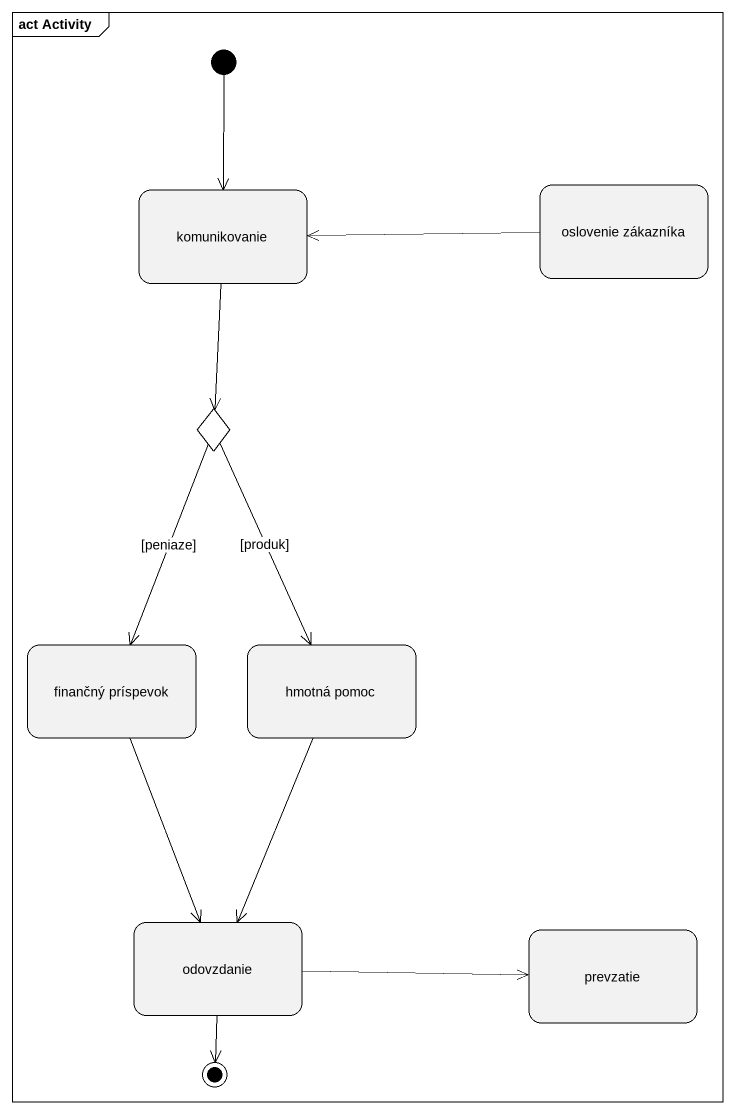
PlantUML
@startuml
mainframe act Activity
hide empty description
state komunikovanie
state "oslovenie zákazníka" as oslovenie_zákazníka
state choice1 <<choice>>
state "finančný príspevok" as finančný_príspevok
state "hmotná pomoc" as hmotná_pomoc
state odovzdanie
state prevzatie
[*] --> komunikovanie
komunikovanie --> choice1
oslovenie_zákazníka -left-> komunikovanie
choice1 --> finančný_príspevok : [peniaze]
choice1 --> hmotná_pomoc : [produk]
finančný_príspevok --> odovzdanie
hmotná_pomoc --> odovzdanie
odovzdanie -right-> prevzatie
odovzdanie --> [*]
@enduml
